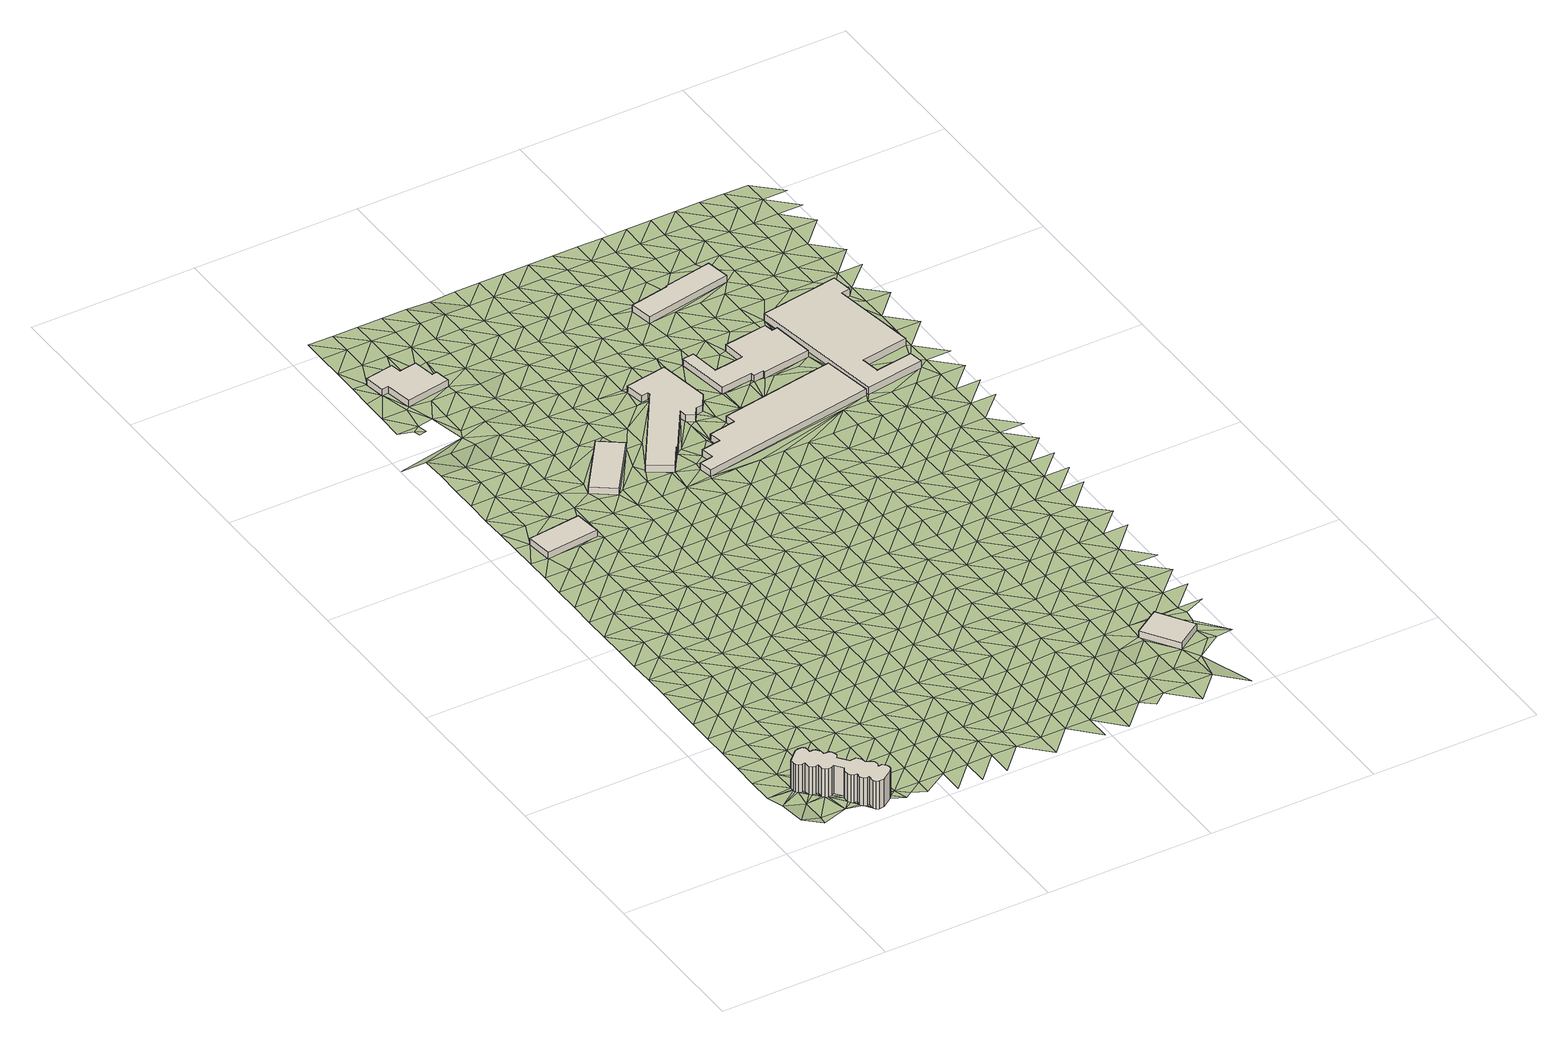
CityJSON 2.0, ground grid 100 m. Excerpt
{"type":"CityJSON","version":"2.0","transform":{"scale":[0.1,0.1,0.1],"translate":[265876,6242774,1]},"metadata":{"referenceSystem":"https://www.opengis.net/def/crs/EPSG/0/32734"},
"CityObjects":{
"building1":{"type":"Building","attributes":{"building":"silo","building:levels":"6","footprint":{"type":"Polygon"},"plus_code":"C5XHX2XM+X4W","ground_height":3.7,"building_height":18.1,"roof_height":21.8},"geometry":[{"type":"Solid","lod":"1","boundaries":[[[[0,1,2,3]],[[1,4,5,2]],[[4,6,7,5]],[[6,8,9,7]],[[8,10,11,9]],[[10,12,13,11]],[[12,14,15,13]],[[14,16,17,15]],[[16,18,19,17]],[[18,20,21,19]],[[20,22,23,21]],[[22,24,25,23]],[[24,26,27,25]],[[26,28,29,27]],[[28,30,31,29]],[[30,32,33,31]],[[32,34,35,33]],[[34,36,37,35]],[[36,38,39,37]],[[38,40,41,39]],[[40,42,43,41]],[[42,44,45,43]],[[44,46,47,45]],[[46,48,49,47]],[[48,50,51,49]],[[50,52,53,51]],[[52,54,55,53]],[[54,56,57,55]],[[56,58,59,57]],[[58,60,61,59]],[[60,62,63,61]],[[62,64,65,63]],[[64,66,67,65]],[[66,68,69,67]],[[68,70,71,69]],[[70,72,73,71]],[[72,74,75,73]],[[74,76,77,75]],[[76,78,79,77]],[[78,80,81,79]],[[80,82,83,81]],[[82,84,85,83]],[[84,86,87,85]],[[86,88,89,87]],[[88,90,91,89]],[[90,92,93,91]],[[92,94,95,93]],[[94,96,97,95]],[[96,98,99,97]],[[98,100,101,99]],[[100,102,103,101]],[[102,104,105,103]],[[104,106,107,105]],[[106,108,109,107]],[[108,110,111,109]],[[110,0,3,111]],[[3,2,5,7,9,11,13,15,17,19,21,23,25,27,29,31,33,35,37,39,41,43,45,47,49,51,53,55,57,59,61,63,65,67,69,71,73,75,77,79,81,83,85,87,89,91,93,95,97,99,101,103,105,107,109,111]],[[110,108,106,104,102,100,98,96,94,92,90,88,86,84,82,80,78,76,74,72,70,68,66,64,62,60,58,56,54,52,50,48,46,44,42,40,38,36,34,32,30,28,26,24,22,20,18,16,14,12,10,8,6,4,1,0]]]]}]},
"building2":{"type":"Building","attributes":{"building":"industrial","building:levels":"1","footprint":{"type":"Polygon"},"plus_code":"C4XVX5X9+XCW","ground_height":3.51,"building_height":4.1,"roof_height":7.61},"geometry":[{"type":"Solid","lod":"1","boundaries":[[[[112,113,114,115]],[[113,116,117,114]],[[116,118,119,117]],[[118,112,115,119]],[[115,114,117,119]],[[118,116,113,112]]]]}]},
"building3":{"type":"Building","attributes":{"building":"industrial","building:levels":"1","footprint":{"type":"Polygon"},"plus_code":"C4XWXRXM+XPW","ground_height":2.56,"building_height":4.1,"roof_height":6.66},"geometry":[{"type":"Solid","lod":"1","boundaries":[[[[120,121,122,123]],[[121,124,125,122]],[[124,126,127,125]],[[126,128,129,127]],[[128,130,131,129]],[[130,132,133,131]],[[132,134,135,133]],[[134,136,137,135]],[[136,138,139,137]],[[138,120,123,139]],[[123,122,125,127,129,131,133,135,137,139]],[[138,136,134,132,130,128,126,124,121,120]]]]}]},
"building4":{"type":"Building","attributes":{"building":"industrial","building:levels":"1","footprint":{"type":"Polygon"},"plus_code":"C7XCX9XV+X3V","ground_height":3.49,"building_height":4.1,"roof_height":7.59},"geometry":[{"type":"Solid","lod":"1","boundaries":[[[[140,141,142,143]],[[141,144,145,142]],[[144,146,147,145]],[[146,140,143,147]],[[143,142,145,147]],[[146,144,141,140]]]]}]},
"building5":{"type":"Building","attributes":{"building":"industrial","building:levels":"1","footprint":{"type":"Polygon"},"plus_code":"C9XQX9XM+X9X","ground_height":3.04,"building_height":4.1,"roof_height":7.14},"geometry":[{"type":"Solid","lod":"1","boundaries":[[[[148,149,150,151]],[[149,152,153,150]],[[152,154,155,153]],[[154,156,157,155]],[[156,158,159,157]],[[158,160,161,159]],[[160,162,163,161]],[[162,164,165,163]],[[164,166,167,165]],[[166,168,169,167]],[[168,170,171,169]],[[170,172,173,171]],[[172,174,175,173]],[[174,176,177,175]],[[176,148,151,177]],[[151,150,153,155,157,159,161,163,165,167,169,171,173,175,177]],[[176,174,172,170,168,166,164,162,160,158,156,154,152,149,148]]]]}]},
"building6":{"type":"Building","attributes":{"building":"industrial","building:levels":"1","footprint":{"type":"Polygon"},"plus_code":"CGXMXXX2+XVX","ground_height":3.25,"building_height":4.1,"roof_height":7.35},"geometry":[{"type":"Solid","lod":"1","boundaries":[[[[178,179,180,181]],[[179,182,183,180]],[[182,184,185,183]],[[184,186,187,185]],[[186,188,189,187]],[[188,190,191,189]],[[190,192,193,191]],[[192,194,195,193]],[[194,196,197,195]],[[196,178,181,197]],[[181,180,183,185,187,189,191,193,195,197]],[[196,194,192,190,188,186,184,182,179,178]]]]}]},
"building7":{"type":"Building","attributes":{"building":"industrial","building:levels":"1","footprint":{"type":"Polygon"},"plus_code":"CPX7XXXM+XGW","ground_height":4.08,"building_height":4.1,"roof_height":8.18},"geometry":[{"type":"Solid","lod":"1","boundaries":[[[[198,199,200,201]],[[199,202,203,200]],[[202,204,205,203]],[[204,198,201,205]],[[201,200,203,205]],[[204,202,199,198]]]]}]},
"building8":{"type":"Building","attributes":{"building":"industrial","building:levels":"1","footprint":{"type":"Polygon"},"plus_code":"CHXFX5XV+XWW","ground_height":3,"building_height":4.1,"roof_height":7.1},"geometry":[{"type":"Solid","lod":"1","boundaries":[[[[206,207,208,209]],[[207,210,211,208]],[[210,212,213,211]],[[212,214,215,213]],[[214,216,217,215]],[[216,218,219,217]],[[218,220,221,219]],[[220,222,223,221]],[[222,224,225,223]],[[224,226,227,225]],[[226,228,229,227]],[[228,230,231,229]],[[230,232,233,231]],[[232,206,209,233]],[[209,208,211,213,215,217,219,221,223,225,227,229,231,233]],[[232,230,228,226,224,222,220,218,216,214,212,210,207,206]]]]}]},
"building9":{"type":"Building","attributes":{"building":"industrial","building:levels":"1","footprint":{"type":"Polygon"},"plus_code":"CHX2XCXM+XMX","ground_height":2.88,"building_height":4.1,"roof_height":6.98},"geometry":[{"type":"Solid","lod":"1","boundaries":[[[[234,235,236,237]],[[235,238,239,236]],[[238,240,241,239]],[[240,242,243,241]],[[242,244,245,243]],[[244,234,237,245]],[[237,236,239,241,243,245]],[[244,242,240,238,235,234]]]]}]},
"building10":{"type":"Building","attributes":{"building":"industrial","building:levels":"1","footprint":{"type":"Polygon"},"plus_code":"CMXPX6X9+XWW","ground_height":3.38,"building_height":4.1,"roof_height":7.48},"geometry":[{"type":"Solid","lod":"1","boundaries":[[[[246,247,248,249]],[[247,250,251,248]],[[250,252,253,251]],[[252,254,255,253]],[[254,256,257,255]],[[256,258,259,257]],[[258,260,261,259]],[[260,262,263,261]],[[262,264,265,263]],[[264,246,249,265]],[[249,248,251,253,255,257,259,261,263,265]],[[264,262,260,258,256,254,252,250,247,246]]]]}]},
"terrain1":{"type":"TINRelief","geometry":[{"type":"CompositeSurface","lod":"1","boundaries":[[[266,267,268]],[[269,270,267]],[[267,266,269]],[[270,4,271]],[[1,272,271]],[[270,269,8]],[[4,270,6]],[[271,4,273]],[[6,270,8]],[[273,1,271]],[[266,268,274]],[[272,275,276]],[[269,266,24]],[[272,1,275]],[[8,269,14]],[[4,1,273]],[[277,278,276]],[[269,16,14]],[[24,266,274]],[[14,10,8]],[[16,269,22]],[[277,276,275]],[[10,14,12]],[[22,269,24]],[[0,275,1]],[[18,16,22]],[[20,18,22]],[[279,278,280]],[[278,277,281]],[[274,26,24]],[[275,0,282]],[[26,274,36]],[[278,281,280]],[[36,274,38]],[[26,34,28]],[[283,279,284]],[[274,285,38]],[[26,36,34]],[[282,286,275]],[[287,285,274]],[[277,275,288]],[[30,28,32]],[[28,34,32]],[[285,40,38]],[[279,280,284]],[[106,104,102]],[[289,286,282]],[[285,290,40]],[[291,283,292]],[[281,277,288]],[[106,102,100]],[[286,289,106]],[[288,275,286]],[[293,294,287]],[[286,106,100]],[[293,295,294]],[[296,291,292]],[[98,96,94]],[[292,283,284]],[[280,281,297]],[[298,88,299]],[[100,98,300]],[[281,288,297]],[[300,98,94]],[[301,296,302]],[[303,298,299]],[[286,100,304]],[[92,300,94]],[[92,298,300]],[[296,292,302]],[[303,300,298]],[[305,284,280]],[[297,306,280]],[[304,100,300]],[[307,288,286]],[[308,309,310]],[[311,312,301]],[[280,306,305]],[[301,302,313]],[[314,315,316]],[[317,292,284]],[[315,318,316]],[[307,286,304]],[[319,320,303]],[[310,320,319]],[[321,297,288]],[[301,313,311]],[[322,323,324]],[[310,309,320]],[[325,312,326]],[[327,300,303]],[[322,328,329]],[[329,328,330]],[[320,309,318]],[[317,284,305]],[[318,315,320]],[[315,330,320]],[[322,324,328]],[[297,321,306]],[[302,292,331]],[[321,288,307]],[[330,328,320]],[[332,325,326]],[[326,312,311]],[[320,327,303]],[[304,300,333]],[[334,328,324]],[[331,313,302]],[[331,292,317]],[[305,306,335]],[[327,333,300]],[[306,321,335]],[[311,313,336]],[[332,337,338]],[[339,307,304]],[[340,328,334]],[[326,341,332]],[[320,328,342]],[[336,313,331]],[[343,317,305]],[[321,307,339]],[[332,341,337]],[[305,335,344]],[[339,304,333]],[[340,334,345]],[[346,338,347]],[[340,342,328]],[[348,326,311]],[[327,320,349]],[[311,336,350]],[[344,343,305]],[[335,321,351]],[[352,331,317]],[[338,337,347]],[[326,348,341]],[[353,346,354]],[[348,311,350]],[[320,342,349]],[[351,321,339]],[[327,355,333]],[[336,331,352]],[[352,317,343]],[[356,344,335]],[[346,347,354]],[[357,340,345]],[[337,341,358]],[[359,353,360]],[[333,355,339]],[[355,327,349]],[[351,356,335]],[[361,350,336]],[[358,341,348]],[[359,362,363]],[[342,340,364]],[[361,336,352]],[[353,354,360]],[[343,344,365]],[[366,351,339]],[[356,367,344]],[[348,350,368]],[[369,347,337]],[[362,359,360]],[[337,358,370]],[[366,339,355]],[[364,340,357]],[[371,363,112]],[[349,342,372]],[[343,365,352]],[[361,368,350]],[[365,344,367]],[[363,362,112]],[[337,370,369]],[[371,112,373]],[[356,351,374]],[[375,354,347]],[[342,364,372]],[[351,366,376]],[[358,348,377]],[[355,349,378]],[[379,361,352]],[[368,380,348]],[[357,381,382]],[[347,369,375]],[[351,376,374]],[[379,352,365]],[[377,370,358]],[[383,360,354]],[[384,367,356]],[[355,378,366]],[[378,349,372]],[[377,348,380]],[[385,373,112]],[[373,385,386]],[[362,360,387]],[[368,361,388]],[[389,364,357]],[[356,374,384]],[[361,379,390]],[[354,375,383]],[[369,370,391]],[[392,365,367]],[[376,366,393]],[[361,390,388]],[[391,370,377]],[[366,378,394]],[[389,357,382]],[[395,380,368]],[[386,396,397]],[[398,372,364]],[[365,392,379]],[[387,360,383]],[[386,385,399]],[[392,367,384]],[[369,400,375]],[[366,394,393]],[[374,376,401]],[[368,388,395]],[[386,399,396]],[[400,369,391]],[[364,389,398]],[[385,112,402]],[[403,397,404]],[[405,377,380]],[[372,406,378]],[[390,379,407]],[[408,362,387]],[[382,409,410]],[[376,393,401]],[[379,392,411]],[[412,403,404]],[[413,383,375]],[[414,384,374]],[[406,394,378]],[[397,396,404]],[[406,372,398]],[[405,380,395]],[[375,400,415]],[[402,399,385]],[[416,391,377]],[[379,411,407]],[[388,390,417]],[[382,418,389]],[[374,401,414]],[[375,415,413]],[[402,112,419]],[[420,387,383]],[[400,391,416]],[[412,421,422]],[[392,384,423]],[[424,393,394]],[[416,377,405]],[[396,399,425]],[[398,389,418]],[[404,421,412]],[[390,407,417]],[[424,394,406]],[[418,382,410]],[[426,395,388]],[[427,428,422]],[[423,411,392]],[[413,420,383]],[[425,399,402]],[[423,384,414]],[[429,415,400]],[[387,420,408]],[[393,430,401]],[[388,417,426]],[[429,400,416]],[[421,431,422]],[[424,432,393]],[[433,404,396]],[[405,395,434]],[[406,398,435]],[[436,407,411]],[[396,425,437]],[[398,418,438]],[[413,415,439]],[[440,441,410]],[[393,432,430]],[[436,411,423]],[[404,433,421]],[[405,434,416]],[[414,401,442]],[[396,437,433]],[[438,435,398]],[[434,395,426]],[[429,439,415]],[[443,424,406]],[[418,410,441]],[[408,420,444]],[[445,446,447]],[[419,408,444]],[[448,402,419]],[[431,427,422]],[[407,449,417]],[[425,402,450]],[[447,446,451]],[[401,430,442]],[[436,452,407]],[[420,413,453]],[[454,429,416]],[[455,423,414]],[[424,443,432]],[[439,456,413]],[[443,406,435]],[[457,451,458]],[[419,444,448]],[[450,437,425]],[[459,438,418]],[[460,431,421]],[[421,433,461]],[[450,402,448]],[[407,452,449]],[[454,416,434]],[[420,453,444]],[[426,417,462]],[[447,451,457]],[[463,445,464]],[[453,413,456]],[[455,414,442]],[[418,441,459]],[[447,465,445]],[[466,436,423]],[[421,461,460]],[[430,432,467]],[[439,429,468]],[[464,469,463]],[[417,449,462]],[[429,454,470]],[[432,443,471]],[[445,465,464]],[[433,437,472]],[[444,473,448]],[[438,474,435]],[[475,434,426]],[[436,466,452]],[[437,450,476]],[[459,477,438]],[[431,460,427]],[[466,423,455]],[[473,444,453]],[[432,471,467]],[[429,470,468]],[[478,469,479]],[[472,461,433]],[[464,479,469]],[[480,465,447]],[[434,475,454]],[[481,456,439]],[[482,442,430]],[[435,474,443]],[[437,476,472]],[[438,477,474]],[[475,426,462]],[[448,483,450]],[[484,459,441]],[[126,464,465]],[[449,452,485]],[[465,480,126]],[[486,448,473]],[[430,467,482]],[[452,466,487]],[[439,468,481]],[[441,488,484]],[[464,126,489]],[[490,453,456]],[[455,442,491]],[[492,471,443]],[[480,427,493]],[[486,483,448]],[[479,494,478]],[[476,450,495]],[[470,454,496]],[[460,461,497]],[[461,472,498]],[[452,487,485]],[[454,475,499]],[[492,443,474]],[[453,490,473]],[[500,462,449]],[[501,477,459]],[[502,503,478]],[[427,460,497]],[[455,491,466]],[[504,480,493]],[[490,456,481]],[[495,450,483]],[[491,442,482]],[[126,480,505]],[[459,484,506]],[[461,498,497]],[[454,499,496]],[[427,507,493]],[[503,502,508]],[[467,471,509]],[[468,470,510]],[[505,480,504]],[[449,485,500]],[[478,494,502]],[[459,506,501]],[[492,511,471]],[[473,512,486]],[[472,476,513]],[[475,462,514]],[[474,477,515]],[[516,487,466]],[[517,476,495]],[[494,479,518]],[[483,486,512]],[[488,519,484]],[[473,490,520]],[[507,427,497]],[[470,496,510]],[[471,511,509]],[[516,466,491]],[[521,504,493]],[[498,472,513]],[[514,499,475]],[[522,482,467]],[[523,481,468]],[[474,515,492]],[[473,520,512]],[[476,517,513]],[[477,501,515]],[[514,462,500]],[[508,502,524]],[[525,126,505]],[[485,487,526]],[[506,484,527]],[[521,493,507]],[[467,509,522]],[[516,528,487]],[[468,510,523]],[[504,529,505]],[[490,481,530]],[[498,531,497]],[[532,496,499]],[[533,491,482]],[[511,492,534]],[[531,498,513]],[[487,528,526]],[[532,499,514]],[[534,492,515]],[[484,519,527]],[[535,494,518]],[[536,512,520]],[[537,518,538]],[[530,520,490]],[[539,500,485]],[[540,501,506]],[[502,494,541]],[[491,533,516]],[[542,495,483]],[[529,504,521]],[[530,481,523]],[[533,482,522]],[[507,497,543]],[[544,509,511]],[[535,518,537]],[[541,524,502]],[[496,545,510]],[[537,538,546]],[[495,542,517]],[[485,526,539]],[[494,535,541]],[[532,547,496]],[[506,527,540]],[[543,497,531]],[[544,511,534]],[[505,529,525]],[[513,517,548]],[[549,514,500]],[[501,550,515]],[[528,516,551]],[[507,552,521]],[[553,536,520]],[[509,554,522]],[[546,535,537]],[[555,520,530]],[[496,547,545]],[[551,516,533]],[[523,510,556]],[[540,550,501]],[[552,507,543]],[[549,500,539]],[[544,554,509]],[[557,531,513]],[[558,526,528]],[[559,532,514]],[[534,515,560]],[[546,561,562]],[[524,541,563]],[[555,553,520]],[[521,564,529]],[[519,565,527]],[[146,512,536]],[[558,528,551]],[[510,545,556]],[[562,525,566]],[[519,567,568]],[[517,542,548]],[[569,530,523]],[[531,557,543]],[[532,559,547]],[[533,522,570]],[[564,521,552]],[[513,548,557]],[[571,546,562]],[[559,514,549]],[[554,572,522]],[[560,515,550]],[[573,535,546]],[[526,574,539]],[[541,535,573]],[[575,544,534]],[[571,562,566]],[[525,529,576]],[[553,577,536]],[[519,568,565]],[[540,527,578]],[[558,574,526]],[[569,523,556]],[[570,522,572]],[[573,546,571]],[[555,530,579]],[[544,575,554]],[[551,533,580]],[[566,525,581]],[[576,529,564]],[[575,534,560]],[[582,552,543]],[[583,563,541]],[[545,547,584]],[[547,559,585]],[[527,565,578]],[[543,557,586]],[[146,536,577]],[[566,581,571]],[[549,539,587]],[[550,540,588]],[[579,530,569]],[[574,589,539]],[[573,583,541]],[[580,533,570]],[[581,525,576]],[[552,582,564]],[[553,555,590]],[[591,577,553]],[[592,558,551]],[[547,585,584]],[[543,586,582]],[[549,587,559]],[[593,556,545]],[[554,594,572]],[[542,595,548]],[[540,578,588]],[[587,539,589]],[[554,575,596]],[[573,571,597]],[[557,548,598]],[[558,592,574]],[[599,560,550]],[[583,600,563]],[[555,579,590]],[[590,591,553]],[[592,551,580]],[[565,568,601]],[[597,571,581]],[[554,596,594]],[[545,584,593]],[[568,602,603]],[[604,576,564]],[[569,556,605]],[[606,585,559]],[[598,586,557]],[[607,570,572]],[[564,582,608]],[[548,595,598]],[[599,550,588]],[[146,595,542]],[[575,560,609]],[[606,559,587]],[[577,591,610]],[[568,603,601]],[[579,569,605]],[[576,604,581]],[[574,611,589]],[[612,578,565]],[[613,583,573]],[[590,614,591]],[[564,608,604]],[[573,597,615]],[[605,556,593]],[[574,592,616]],[[607,572,594]],[[609,596,575]],[[579,614,590]],[[617,580,570]],[[577,610,146]],[[609,560,599]],[[583,613,600]],[[582,586,618]],[[584,585,619]],[[574,616,611]],[[573,615,613]],[[606,620,585]],[[565,601,612]],[[586,598,621]],[[622,587,589]],[[588,578,623]],[[617,570,607]],[[579,190,614]],[[618,608,582]],[[581,624,597]],[[594,596,625]],[[592,580,626]],[[603,602,627]],[[146,628,595]],[[605,629,579]],[[581,604,630]],[[586,621,618]],[[585,620,619]],[[595,628,598]],[[587,622,606]],[[631,593,584]],[[578,612,623]],[[622,589,611]],[[625,596,609]],[[629,632,579]],[[624,615,597]],[[626,616,592]],[[633,599,588]],[[632,190,579]],[[581,630,624]],[[600,613,634]],[[626,580,617]],[[628,146,610]],[[601,603,635]],[[584,619,631]],[[636,605,593]],[[604,608,637]],[[638,621,598]],[[620,606,639]],[[640,607,594]],[[608,618,641]],[[642,614,190]],[[594,625,643]],[[633,588,623]],[[614,642,644]],[[644,645,614]],[[611,616,646]],[[647,609,599]],[[598,628,638]],[[639,606,622]],[[603,627,635]],[[605,636,629]],[[637,630,604]],[[648,612,601]],[[613,615,649]],[[608,641,637]],[[615,624,650]],[[646,616,626]],[[636,593,631]],[[640,594,643]],[[610,591,176]],[[651,619,620]],[[652,617,607]],[[647,599,633]],[[618,621,653]],[[649,634,613]],[[625,609,654]],[[655,632,629]],[[615,650,649]],[[651,620,639]],[[601,635,648]],[[638,656,621]],[[642,190,657]],[[623,612,658]],[[622,611,659]],[[186,644,642]],[[611,646,660]],[[652,607,640]],[[641,618,653]],[[630,661,624]],[[654,643,625]],[[662,626,617]],[[619,663,631]],[[630,637,664]],[[186,665,644]],[[655,629,636]],[[621,656,653]],[[654,609,647]],[[642,657,186]],[[623,658,633]],[[658,612,648]],[[659,611,660]],[[651,663,619]],[[176,628,610]],[[650,624,661]],[[638,628,666]],[[639,622,667]],[[630,664,661]],[[634,649,668]],[[627,669,670]],[[662,617,652]],[[641,671,637]],[[646,626,672]],[[640,643,673]],[[674,635,627]],[[636,631,675]],[[633,676,647]],[[653,671,641]],[[665,677,644]],[[667,622,659]],[[643,654,673]],[[663,678,631]],[[665,186,679]],[[680,632,655]],[[672,660,646]],[[650,681,649]],[[682,651,639]],[[635,674,648]],[[656,638,683]],[[672,626,662]],[[676,633,658]],[[627,670,674]],[[664,637,684]],[[652,640,685]],[[661,681,650]],[[675,631,678]],[[655,636,680]],[[647,686,654]],[[651,682,663]],[[176,666,628]],[[671,684,637]],[[682,639,667]],[[640,673,685]],[[683,638,666]],[[687,653,656]],[[668,649,688]],[[689,679,186]],[[665,679,690]],[[686,647,676]],[[691,659,660]],[[658,648,692]],[[662,652,693]],[[680,636,675]],[[660,672,694]],[[674,695,648]],[[681,688,649]],[[696,665,690]],[[656,683,697]],[[653,687,671]],[[665,696,677]],[[661,664,698]],[[673,654,699]],[[684,700,664]],[[656,697,687]],[[685,693,652]],[[663,701,678]],[[679,689,182]],[[692,648,695]],[[694,691,660]],[[699,654,686]],[[663,682,702]],[[666,703,683]],[[661,698,681]],[[672,662,704]],[[705,667,659]],[[679,182,690]],[[658,706,676]],[[674,670,707]],[[664,700,698]],[[668,688,708]],[[703,666,176]],[[709,685,673]],[[693,704,662]],[[663,702,701]],[[670,710,707]],[[711,684,671]],[[712,675,678]],[[713,690,182]],[[174,703,176]],[[671,687,714]],[[705,659,691]],[[709,673,699]],[[658,692,706]],[[715,694,672]],[[696,690,713]],[[682,667,716]],[[686,676,717]],[[684,711,700]],[[718,695,674]],[[681,719,688]],[[671,714,711]],[[697,683,720]],[[681,698,721]],[[704,715,672]],[[712,678,701]],[[674,707,722]],[[723,680,675]],[[716,702,682]],[[686,717,699]],[[724,693,685]],[[716,667,705]],[[685,709,725]],[[676,706,717]],[[178,713,182]],[[687,697,726]],[[681,721,719]],[[674,722,718]],[[708,688,727]],[[728,691,694]],[[729,692,695]],[[693,724,704]],[[723,675,712]],[[715,730,694]],[[685,725,724]],[[182,731,178]],[[726,714,687]],[[700,732,698]],[[701,702,733]],[[707,710,734]],[[713,735,736]],[[700,711,737]],[[697,720,726]],[[699,738,709]],[[706,692,739]],[[729,695,718]],[[727,688,719]],[[728,694,730]],[[699,717,740]],[[733,702,716]],[[713,178,735]],[[732,721,698]],[[741,705,691]],[[722,707,734]],[[742,736,735]],[[720,683,168]],[[700,737,732]],[[680,743,632]],[[704,744,715]],[[699,740,738]],[[704,724,745]],[[692,729,739]],[[711,714,746]],[[747,712,701]],[[709,748,725]],[[714,726,749]],[[741,691,728]],[[701,733,750]],[[742,735,751]],[[719,721,752]],[[753,716,705]],[[706,754,717]],[[704,745,744]],[[722,202,718]],[[706,739,755]],[[746,737,711]],[[730,715,756]],[[714,749,746]],[[752,721,732]],[[747,701,750]],[[709,738,748]],[[720,168,726]],[[734,757,722]],[[758,723,712]],[[735,178,759]],[[754,740,717]],[[724,725,760]],[[753,705,741]],[[706,755,754]],[[729,718,202]],[[722,757,202]],[[733,716,761]],[[715,744,756]],[[735,759,751]],[[202,739,729]],[[762,727,719]],[[728,730,763]],[[760,745,724]],[[758,712,747]],[[719,752,764]],[[725,748,760]],[[765,168,751]],[[766,749,726]],[[732,737,767]],[[738,740,768]],[[761,750,733]],[[737,746,769]],[[761,716,753]],[[168,766,726]],[[734,770,757]],[[728,763,741]],[[168,765,771]],[[751,772,765]],[[762,719,764]],[[763,730,756]],[[768,740,754]],[[744,745,773]],[[774,755,739]],[[775,770,734]],[[770,202,757]],[[737,769,767]],[[743,680,723]],[[751,759,772]],[[746,749,776]],[[752,732,777]],[[747,750,778]],[[766,168,771]],[[773,745,760]],[[779,759,178]],[[771,765,222]],[[741,780,753]],[[748,738,781]],[[776,749,766]],[[750,761,778]],[[738,768,782]],[[222,765,772]],[[777,764,752]],[[754,755,783]],[[777,732,767]],[[780,741,763]],[[772,759,784]],[[766,771,222]],[[758,747,785]],[[786,769,746]],[[756,744,787]],[[744,773,788]],[[755,774,789]],[[738,782,781]],[[770,790,202]],[[753,791,761]],[[792,760,748]],[[785,747,778]],[[786,746,776]],[[755,789,783]],[[768,754,793]],[[744,788,787]],[[791,753,780]],[[762,764,794]],[[759,795,784]],[[758,743,723]],[[763,756,796]],[[764,777,797]],[[748,781,792]],[[766,798,776]],[[799,767,769]],[[790,800,202]],[[793,782,768]],[[778,761,801]],[[773,760,802]],[[766,222,798]],[[785,803,758]],[[804,769,786]],[[793,754,783]],[[805,772,784]],[[780,763,796]],[[806,632,743]],[[770,807,790]],[[759,779,795]],[[794,764,797]],[[796,756,787]],[[801,761,791]],[[767,799,777]],[[802,788,773]],[[769,804,799]],[[792,802,760]],[[222,220,798]],[[808,785,778]],[[809,789,774]],[[234,786,776]],[[774,800,810]],[[811,791,780]],[[781,782,812]],[[784,795,805]],[[776,798,813]],[[808,778,801]],[[782,793,814]],[[774,810,815]],[[800,790,807]],[[816,787,788]],[[797,777,817]],[[818,783,789]],[[780,796,811]],[[743,758,803]],[[776,813,234]],[[786,819,804]],[[820,774,815]],[[781,812,792]],[[821,220,822]],[[817,777,799]],[[816,788,802]],[[782,814,812]],[[774,820,809]],[[795,779,823]],[[779,178,824]],[[825,803,785]],[[783,818,793]],[[826,785,808]],[[789,809,818]],[[819,786,234]],[[797,827,794]],[[801,791,828]],[[800,807,829]],[[800,829,810]],[[791,811,830]],[[823,805,795]],[[831,798,220]],[[779,832,823]],[[799,804,833]],[[834,796,787]],[[785,826,825]],[[816,835,787]],[[827,797,817]],[[829,815,810]],[[836,821,822]],[[798,831,813]],[[814,793,837]],[[838,802,792]],[[833,804,819]],[[791,830,828]],[[812,839,792]],[[220,821,831]],[[808,801,840]],[[841,832,779]],[[834,787,835]],[[818,837,793]],[[823,832,842]],[[817,799,843]],[[811,796,844]],[[845,794,827]],[[803,825,743]],[[838,792,839]],[[846,816,802]],[[809,820,847]],[[843,799,833]],[[813,848,234]],[[801,828,840]],[[826,808,849]],[[830,811,844]],[[850,812,814]],[[813,831,851]],[[844,796,834]],[[837,852,814]],[[836,853,821]],[[831,821,853]],[[816,846,835]],[[854,827,817]],[[809,855,818]],[[846,802,838]],[[850,839,812]],[[851,848,813]],[[817,843,854]],[[808,840,849]],[[814,852,850]],[[825,826,856]],[[841,779,824]],[[819,857,833]],[[845,827,858]],[[837,818,859]],[[828,830,860]],[[844,861,830]],[[743,825,856]],[[862,834,835]],[[853,863,831]],[[826,849,856]],[[835,846,864]],[[858,827,854]],[[831,863,851]],[[833,865,843]],[[837,859,852]],[[838,839,866]],[[830,861,860]],[[839,850,867]],[[840,828,868]],[[832,841,869]],[[862,835,864]],[[838,866,846]],[[870,844,834]],[[845,858,871]],[[866,839,867]],[[848,851,872]],[[854,843,873]],[[874,850,852]],[[856,875,743]],[[828,860,868]],[[865,833,876]],[[833,857,876]],[[877,849,840]],[[844,870,861]],[[863,872,851]],[[870,834,862]],[[878,864,846]],[[873,858,854]],[[743,875,806]],[[873,843,865]],[[853,879,863]],[[841,824,880]],[[880,869,841]],[[878,846,866]],[[840,868,877]],[[234,848,881]],[[882,856,849]],[[883,860,861]],[[867,850,884]],[[872,885,848]],[[883,861,870]],[[871,858,886]],[[856,882,875]],[[862,864,887]],[[849,877,882]],[[864,878,888]],[[858,873,889]],[[875,890,806]],[[863,891,872]],[[892,866,867]],[[880,824,869]],[[862,887,870]],[[893,868,860]],[[894,865,876]],[[889,886,858]],[[887,864,888]],[[883,895,860]],[[806,890,896]],[[891,863,879]],[[873,865,894]],[[866,892,878]],[[806,896,824]],[[890,875,897]],[[869,824,896]],[[897,875,882]],[[860,895,893]],[[881,848,885]],[[885,872,898]],[[899,877,868]],[[872,891,900]],[[246,896,890]],[[879,901,902]],[[903,889,873]],[[904,883,870]],[[887,905,870]],[[869,896,246]],[[877,899,882]],[[888,878,906]],[[872,900,898]],[[894,903,873]],[[868,893,899]],[[869,246,902]],[[246,891,879]],[[879,902,246]],[[883,904,895]],[[904,870,905]],[[891,246,900]],[[894,876,238]],[[886,889,907]],[[908,887,888]],[[909,889,903]],[[897,882,910]],[[893,895,911]],[[885,898,881]],[[899,912,882]],[[907,889,909]],[[895,904,911]],[[890,897,913]],[[914,905,887]],[[900,246,915]],[[910,882,912]],[[900,915,898]],[[916,903,894]],[[899,893,917]],[[893,911,918]],[[894,238,919]],[[903,916,909]],[[904,905,920]],[[894,919,916]],[[917,912,899]],[[893,918,917]],[[921,922,923]],[[881,898,924]],[[904,920,911]],[[897,910,913]],[[915,924,898]],[[925,915,246]],[[926,907,909]],[[909,916,927]],[[928,910,912]],[[918,911,929]],[[930,238,881]],[[931,912,917]],[[881,924,930]],[[238,932,919]],[[926,909,927]],[[928,912,931]],[[915,925,924]],[[916,919,933]],[[238,930,932]],[[910,928,913]],[[934,917,918]],[[921,923,935]],[[933,927,916]],[[919,932,933]],[[930,924,936]],[[246,264,925]],[[937,931,917]],[[936,924,925]],[[913,938,923]],[[913,928,938]],[[939,932,930]],[[926,927,940]],[[927,933,941]],[[928,931,942]],[[936,939,930]],[[923,938,943]],[[943,935,923]],[[940,927,941]],[[933,932,944]],[[928,942,938]],[[936,925,945]],[[939,944,932]],[[935,943,946]],[[943,938,947]],[[948,941,933]],[[935,946,260]],[[944,948,933]],[[264,945,925]],[[939,936,949]],[[936,945,950]],[[260,946,951]],[[940,941,952]],[[939,949,944]],[[953,946,943]],[[936,950,949]],[[948,952,941]],[[954,260,951]],[[260,954,262]],[[953,951,946]],[[955,948,944]],[[952,956,940]],[[950,945,957]],[[264,262,958]],[[264,957,945]],[[262,954,958]],[[955,944,949]],[[954,951,959]],[[958,957,264]],[[950,960,949]],[[961,952,948]],[[948,955,962]],[[959,958,954]],[[950,957,960]],[[952,961,956]],[[948,962,961]],[[955,949,963]],[[960,964,949]],[[958,965,957]],[[963,962,955]],[[964,963,949]],[[956,961,966]],[[967,960,957]],[[960,967,964]],[[961,962,968]],[[962,963,969]],[[968,966,961]],[[962,969,968]],[[963,964,970]],[[969,963,970]],[[966,968,971]],[[969,972,968]],[[971,968,973]]]}]}
},
"vertices":[
[373,527,26],[309,465,26],[309,465,208],[373,527,208],[307,440,26],[307,440,208],[311,424,26],[311,424,208],[321,412,26],[321,412,208],[341,404,26],[341,404,208],[358,407,26],[358,407,208],[359,369,26],[359,369,208],[374,357,26],[374,357,208],[393,353,26],[393,353,208],[411,355,26],[411,355,208],[410,320,26],[410,320,208],[422,307,26],[422,307,208],[437,299,26],[437,299,208],[459,300,26],[459,300,208],[477,310,26],[477,310,208],[514,261,26],[514,261,208],[504,246,26],[504,246,208],[503,209,26],[503,209,208],[511,194,26],[511,194,208],[527,186,26],[527,186,208],[546,185,26],[546,185,208],[543,152,26],[543,152,208],[554,136,26],[554,136,208],[572,128,26],[572,128,208],[589,131,26],[589,131,208],[585,93,26],[585,93,208],[595,78,26],[595,78,208],[611,70,26],[611,70,208],[644,72,26],[644,72,208],[708,115,26],[708,115,208],[723,139,26],[723,139,208],[723,158,26],[723,158,208],[716,174,26],[716,174,208],[700,188,26],[700,188,208],[677,186,26],[677,186,208],[683,200,26],[683,200,208],[684,213,26],[684,213,208],[680,231,26],[680,231,208],[639,255,26],[639,255,208],[633,285,26],[633,285,208],[623,297,26],[623,297,208],[612,308,26],[612,308,208],[575,304,26],[575,304,208],[529,362,26],[529,362,208],[541,385,26],[541,385,208],[532,418,26],[532,418,208],[522,426,26],[522,426,208],[489,429,26],[489,429,208],[487,454,26],[487,454,208],[470,477,26],[470,477,208],[454,483,26],[454,483,208],[435,482,26],[435,482,208],[432,521,26],[432,521,208],[416,532,26],[416,532,208],[395,533,26],[395,533,208],
[242,3001,25],[260,2842,25],[260,2842,66],[242,3001,66],[582,2879,25],[582,2879,66],[563,3038,25],[563,3038,66],
[242,4652,14],[263,4527,14],[263,4527,57],[242,4652,57],[302,4534,14],[302,4534,57],[330,4370,14],[330,4370,57],[601,4417,14],[601,4417,57],[585,4510,14],[585,4510,57],[555,4504,14],[555,4504,57],[532,4635,14],[532,4635,57],[425,4617,14],[425,4617,57],[413,4682,14],[413,4682,57],
[978,3551,23],[737,3224,23],[737,3224,66],[978,3551,66],[870,3128,23],[870,3128,66],[1110,3455,23],[1110,3455,66],
[1096,3240,16],[1228,3154,16],[1228,3154,61],[1096,3240,61],[1318,3290,16],[1318,3290,61],[1320,3280,16],[1320,3280,61],[1498,3549,16],[1498,3549,61],[1504,3508,16],[1504,3508,61],[1551,3478,16],[1551,3478,61],[1583,3527,16],[1583,3527,61],[1628,3534,16],[1628,3534,61],[1677,3609,16],[1677,3609,61],[1626,3923,16],[1626,3923,61],[1376,3882,16],[1376,3882,61],[1395,3768,16],[1395,3768,61],[1436,3774,16],[1436,3774,61],[1438,3759,16],[1438,3759,61],
[1681,3384,21],[1692,3321,21],[1692,3321,63],[1681,3384,63],[1529,3293,21],[1529,3293,63],[1541,3218,21],[1541,3218,63],[1421,3198,21],[1421,3198,63],[1434,3118,21],[1434,3118,63],[1351,3104,21],[1351,3104,63],[1366,3021,21],[1366,3021,63],[2433,3204,21],[2433,3204,63],[2381,3504,21],[2381,3504,63],
[2710,745,28],[2553,643,28],[2553,643,72],[2710,745,72],[2690,436,28],[2690,436,72],[2846,538,28],[2846,538,72],
[2348,3654,18],[2312,3909,18],[2312,3909,61],[2348,3654,61],[2278,3904,18],[2278,3904,61],[2269,3960,18],[2269,3960,61],[2004,3922,18],[2004,3922,61],[2023,3786,18],[2023,3786,61],[1843,3760,18],[1843,3760,61],[1817,3942,18],[1817,3942,61],[1748,3933,18],[1748,3933,61],[1794,3611,18],[1794,3611,61],[1990,3638,18],[1990,3638,61],[1993,3614,18],[1993,3614,61],[2054,3623,18],[2054,3623,61],[2056,3612,18],[2056,3612,61],
[1790,4338,17],[2324,4437,17],[2324,4437,60],[1790,4338,60],[2298,4581,17],[2298,4581,60],[2004,4526,17],[2004,4526,60],[2005,4519,17],[2005,4519,60],[1764,4474,17],[1764,4474,60],
[2317,4047,18],[2450,3208,18],[2450,3208,65],[2317,4047,65],[2807,3264,18],[2807,3264,65],[2793,3349,18],[2793,3349,65],[2567,3314,18],[2567,3314,65],[2549,3427,18],[2549,3427,65],[2838,3473,18],[2838,3473,65],[2757,3990,18],[2757,3990,65],[2811,3999,18],[2811,3999,65],[2792,4122,18],[2792,4122,65],
[307,160,26],[204,185,37],[302,113,26],[307,305,26],[190,349,30],[157,450,28],[157,605,27],[307,450,26],[458,160,26],[307,605,27],[157,755,29],[307,755,29],[157,905,29],[157,1055,28],[307,1055,28],[307,905,29],[395,533,29],[157,1205,28],[307,1205,28],[543,152,27],[458,605,29],[554,136,27],[458,755,29],[416,532,29],[546,185,27],[157,1355,30],[307,1355,30],[585,93,27],[572,128,27],[589,131,27],[157,1510,32],[458,905,29],[541,385,27],[575,304,27],[608,450,27],[157,1655,31],[307,1510,32],[612,308,27],[608,605,29],[458,1205,28],[458,1055,28],[608,755,28],[639,255,27],[680,231,27],[633,285,27],[307,1800,28],[157,1800,28],[307,1655,31],[677,186,27],[700,188,27],[683,200,27],[458,1355,30],[684,213,27],[623,297,27],[758,305,28],[608,905,28],[723,139,27],[708,115,27],[785,78,27],[157,1955,26],[307,1955,26],[758,450,29],[758,160,27],[723,158,27],[716,174,27],[458,1510,31],[157,2105,26],[758,605,28],[826,105,27],[608,1055,28],[458,1655,31],[307,2255,26],[157,2255,26],[758,755,28],[908,160,27],[307,2105,26],[908,305,29],[608,1355,31],[608,1205,29],[907,66,28],[157,2405,27],[307,2405,27],[458,1955,26],[908,450,29],[458,1800,29],[758,905,28],[608,1510,31],[157,2560,27],[307,2560,27],[908,605,28],[758,1055,28],[1058,160,28],[458,2105,26],[157,2705,27],[307,2705,27],[608,1655,30],[260,2842,27],[157,2850,27],[1058,305,29],[758,1355,32],[908,755,28],[758,1205,30],[608,1800,28],[458,2405,27],[458,2255,26],[157,3005,25],[1058,450,29],[157,3155,23],[908,1055,29],[458,2560,26],[908,905,28],[608,2105,26],[1058,605,29],[758,1510,32],[608,1955,27],[1058,5,27],[1208,160,29],[458,2705,27],[908,1205,31],[307,3155,23],[157,3305,18],[458,2850,27],[758,1800,28],[1208,305,29],[758,1655,30],[608,2255,26],[908,1355,32],[1058,905,29],[1058,755,29],[758,1955,28],[307,3455,19],[157,3455,19],[1208,450,29],[307,3305,18],[608,2405,27],[1058,1055,30],[458,3155,22],[157,3605,19],[307,3605,19],[758,2105,27],[1208,605,31],[908,1655,30],[582,2879,27],[1208,5,29],[1358,160,30],[908,1510,31],[157,3755,23],[608,2705,26],[1058,1205,31],[608,2560,26],[758,2255,27],[908,1800,29],[1358,305,29],[563,3038,26],[608,2850,27],[307,3755,23],[157,3910,15],[1058,1355,31],[1208,755,29],[458,3305,21],[908,1955,28],[431,3997,11],[7,3910,13],[758,2405,27],[1208,1055,30],[307,3910,15],[1208,905,29],[458,3605,19],[908,2105,27],[1358,605,30],[1058,1510,30],[458,3455,19],[1358,450,30],[758,2560,25],[1358,5,30],[1509,160,30],[1208,1205,32],[1358,755,28],[608,3005,26],[157,4355,14],[157,4200,11],[287,4203,11],[608,3155,23],[1058,1800,28],[608,3305,22],[245,4175,11],[1058,1655,29],[758,2850,25],[908,2255,27],[1208,1355,31],[758,2705,25],[299,4144,11],[253,4135,11],[1509,305,30],[458,3910,14],[458,3755,23],[1058,1955,27],[157,4505,16],[263,4527,16],[307,4355,14],[1208,1510,30],[1358,1055,29],[908,2560,26],[157,4655,18],[908,2405,27],[1358,905,28],[608,3605,22],[758,3005,26],[1509,605,27],[1058,2105,27],[608,3455,22],[1509,450,31],[157,4805,19],[242,4652,18],[385,4223,11],[908,2705,25],[1358,1205,31],[737,3224,25],[1659,160,28],[1208,1800,28],[758,3155,25],[1208,1655,29],[1659,5,29],[302,4534,16],[908,2850,23],[1358,1355,30],[1509,755,27],[458,4055,11],[307,4805,19],[758,3305,24],[1058,2405,27],[608,3910,17],[608,3755,23],[1058,2255,27],[1208,1955,27],[1659,450,27],[307,4960,19],[157,4960,19],[458,4200,11],[458,4355,15],[1659,305,27],[608,4055,13],[157,5105,17],[1509,1055,28],[1058,2560,26],[1509,905,27],[870,3128,25],[758,3605,23],[1208,2105,27],[1659,605,27],[1358,1510,29],[758,3455,23],[413,4682,16],[1809,160,29],[908,3005,22],[608,4200,15],[1509,1205,29],[1058,2705,25],[307,5105,17],[601,4417,15],[1358,1800,29],[1809,305,28],[1358,1655,29],[608,4355,15],[1058,2850,23],[758,3755,23],[1208,2255,27],[1509,1355,30],[1659,755,27],[458,4805,19],[908,3155,25],[458,4655,17],[425,4617,16],[1358,1955,28],[1809,450,27],[458,4960,19],[978,3551,24],[758,3910,20],[1659,905,27],[1208,2560,26],[532,4635,16],[1208,2405,28],[908,3605,24],[1358,2105,27],[1809,605,27],[1509,1510,29],[758,4055,20],[1058,3155,24],[1659,1055,28],[1058,3005,21],[1208,2705,25],[908,3755,21],[1509,1655,29],[1358,2255,27],[1809,755,27],[555,4504,15],[585,4510,15],[458,5105,17],[758,4200,15],[1959,305,27],[608,4505,15],[1959,5,28],[1959,160,27],[1208,2850,24],[1659,1355,30],[608,4655,16],[1659,1205,29],[608,4805,18],[1509,1800,29],[1809,905,28],[758,4355,11],[1058,3305,24],[1959,450,27],[1208,3005,21],[1659,1510,29],[758,4505,14],[908,4055,19],[608,4960,18],[1358,2560,27],[1358,2405,27],[908,3910,20],[1509,2105,27],[1959,605,27],[1509,1955,29],[1208,3155,21],[1096,3240,24],[1659,1655,29],[1358,2705,25],[1809,1205,28],[1058,3605,23],[1809,1055,28],[758,4655,16],[1058,3755,20],[1959,755,28],[608,5105,18],[2109,305,27],[2109,5,27],[2109,160,26],[908,4355,20],[1358,2850,24],[1509,2255,27],[1809,1355,30],[908,4200,20],[1959,905,29],[1208,3455,21],[1659,1955,29],[2109,450,27],[758,4960,18],[1228,3154,21],[758,4805,18],[1659,1800,29],[1809,1510,29],[1058,4055,18],[1509,2560,27],[1509,2405,26],[1058,3910,19],[1659,2105,29],[2109,605,32],[908,4655,19],[1959,1055,29],[1809,1655,29],[2260,160,27],[1208,3605,21],[1358,3005,23],[908,4505,19],[1509,2705,26],[1366,3021,23],[2109,755,33],[758,5105,18],[2260,305,28],[1509,2850,25],[1058,4355,19],[1208,3755,19],[1659,2255,27],[1959,1355,29],[1058,4200,19],[1358,3155,21],[1959,1205,28],[1320,3280,21],[1318,3290,21],[1809,1800,29],[2109,905,29],[2260,450,29],[908,4960,19],[908,4805,19],[1659,2405,27],[1959,1510,29],[1208,4055,18],[2109,1055,29],[1509,3005,24],[1208,3910,18],[1434,3118,23],[2260,605,35],[1809,2105,29],[1809,1955,29],[1058,4655,18],[1959,1655,29],[1659,2560,26],[1058,4505,19],[1358,3305,21],[1358,3755,17],[1809,2255,27],[908,5105,10],[2334,98,27],[2410,160,29],[1208,4200,18],[1959,1800,29],[2109,1205,29],[2410,305,31],[1659,2850,26],[2260,755,30],[1498,3549,20],[1659,2705,27],[1509,3305,21],[1659,3005,25],[1058,4805,18],[1809,2405,27],[1376,3882,17],[1208,4355,18],[2109,1355,29],[2260,905,28],[1358,4055,17],[1058,4960,18],[1541,3218,23],[1509,3455,20],[1959,2105,30],[2410,605,28],[2109,1510,29],[1959,1955,29],[2410,450,34],[1504,3508,20],[1358,3910,17],[1208,4655,18],[2260,1055,28],[1208,4505,18],[1809,2705,27],[1809,2560,26],[1395,3768,17],[2109,1655,29],[1959,2255,28],[2410,755,28],[2560,160,34],[1058,5105,16],[2260,1205,30],[2560,5,31],[1358,4355,19],[1809,2850,26],[1551,3478,20],[1358,4200,19],[2109,1800,29],[1959,2405,28],[2410,905,29],[2560,450,31],[1208,4960,17],[1509,3910,16],[1208,4805,17],[2560,305,36],[1809,3005,26],[2260,1510,30],[2260,1355,30],[1509,4055,16],[1208,5105,18],[2109,2105,30],[2560,605,32],[2109,1955,29],[1692,3321,23],[1358,4655,18],[1959,2560,26],[2710,160,36],[1659,3455,21],[1583,3527,20],[1358,4505,18],[2410,1205,31],[2553,643,32],[2410,1055,29],[2109,2255,29],[1628,3534,20],[2260,3155,26],[2260,1800,30],[2260,1655,30],[1509,4355,17],[1959,2850,26],[2410,1355,30],[1509,4200,17],[1959,2705,27],[1677,3609,20],[1358,4805,18],[2109,2405,29],[2560,905,30],[2560,755,31],[2260,1955,29],[2710,305,31],[1959,3005,26],[1809,3455,21],[2410,1510,30],[2109,2560,26],[1358,5105,18],[2260,2105,30],[1358,4960,18],[1659,3755,20],[1659,4055,16],[1509,4655,18],[2560,1055,30],[1509,4505,17],[2748,334,31],[1659,3910,16],[1794,3611,20],[2410,1655,30],[2710,745,30],[2860,5,33],[1659,4200,16],[1509,4805,19],[2109,2705,26],[1959,3455,21],[2260,2255,29],[2560,1355,31],[2560,1205,31],[2710,905,30],[1809,3605,20],[2109,2850,27],[1659,4355,17],[2410,1955,29],[2410,1800,29],[2710,755,30],[2860,450,31],[2260,2405,29],[2560,1510,31],[2710,1055,30],[1509,5105,18],[1959,3605,20],[2410,2105,30],[1509,4960,19],[1809,4055,17],[1659,4655,17],[2846,538,29],[2260,2560,26],[2560,1655,30],[2109,3005,26],[1659,4505,17],[1990,3638,20],[2433,3204,26],[2907,435,30],[2260,2705,26],[2860,755,31],[2860,605,29],[2410,2255,30],[2710,1355,31],[1809,4200,16],[2710,1205,31],[2872,623,29],[2560,1800,27],[1659,4805,18],[2860,905,32],[1764,4474,18],[2883,701,31],[1959,3910,19],[1843,3760,20],[1993,3614,20],[2381,3504,22],[2260,3005,26],[2260,2850,28],[1659,4960,19],[2410,2560,26],[3011,450,28],[2410,2405,30],[1959,4055,17],[2056,3612,20],[1809,4505,18],[2560,2105,29],[2560,1955,29],[2023,3786,20],[2860,1055,32],[2710,1655,31],[2710,1510,31],[2410,2705,25],[2109,3605,20],[2054,3623,20],[1809,4655,17],[2560,2255,30],[1659,5105,19],[2710,1800,29],[3011,755,31],[1959,4355,17],[2410,2850,28],[2860,1355,32],[1959,4200,16],[2860,1205,32],[2004,3922,19],[1809,4805,18],[3011,905,32],[2410,3005,26],[2005,4519,19],[1809,4960,19],[3011,1055,32],[2560,2560,27],[2560,2405,30],[2710,2105,30],[2109,4055,18],[2710,1955,29],[1959,4655,17],[2860,1655,31],[2860,1510,32],[2560,2705,26],[2348,3654,23],[2710,2255,29],[1809,5105,19],[2109,4200,16],[1959,4805,17],[3011,1205,32],[2410,3155,26],[2004,4526,19],[2560,2850,29],[2860,1800,29],[2269,3960,20],[2260,3605,21],[2324,4437,18],[2560,3005,26],[2710,2405,29],[3011,1510,32],[2109,4355,16],[1959,5105,18],[2860,2105,29],[2860,1955,29],[1959,4960,18],[2450,3208,26],[2260,4055,18],[3011,1655,31],[2710,2705,26],[2109,4655,17],[2710,2560,27],[2410,3455,22],[2560,3155,26],[2260,4355,17],[2710,2850,28],[2260,4200,17],[2278,3904,20],[2312,3909,20],[2109,4805,17],[2860,2405,29],[2860,2255,29],[3011,1955,29],[2109,5105,17],[3011,2105,29],[2109,4960,17],[2710,3155,26],[2860,2560,27],[2710,3005,27],[2807,3264,24],[3011,2255,29],[2410,4200,17],[2260,4805,18],[2860,2850,29],[2860,2705,28],[2260,4655,17],[3011,2405,29],[2549,3427,24],[2567,3314,24],[2793,3349,24],[2410,4355,17],[2560,4200,17],[2260,5105,17],[2260,4960,17],[2860,3155,25],[3011,2560,27],[2410,4505,17],[2860,3005,27],[2410,4655,17],[2410,4805,17],[3011,2850,29],[2838,3473,24],[2560,4355,17],[3011,3005,27],[2860,3305,24],[2560,4505,16],[2410,5105,18],[2410,4960,18],[3011,3155,25],[2860,3455,24],[2560,4655,17],[2710,4200,17],[2860,3605,24],[3011,3305,24],[2560,4805,17],[2710,4505,16],[2710,4355,17],[2860,3755,24],[2560,4960,18],[3011,3605,24],[2860,3910,20],[2710,4655,17],[2560,5105,18],[2860,4200,17],[2860,4055,18],[3011,3910,20],[2860,4355,16],[2710,4960,17],[2710,4805,17],[2860,4655,19],[2860,4505,16],[3011,4200,17],[2710,5105,17],[3011,4355,16],[2860,4960,16],[2860,4805,19],[3011,4655,19],[2860,5105,16],[3011,4805,19],[3011,4960,16]
]}
